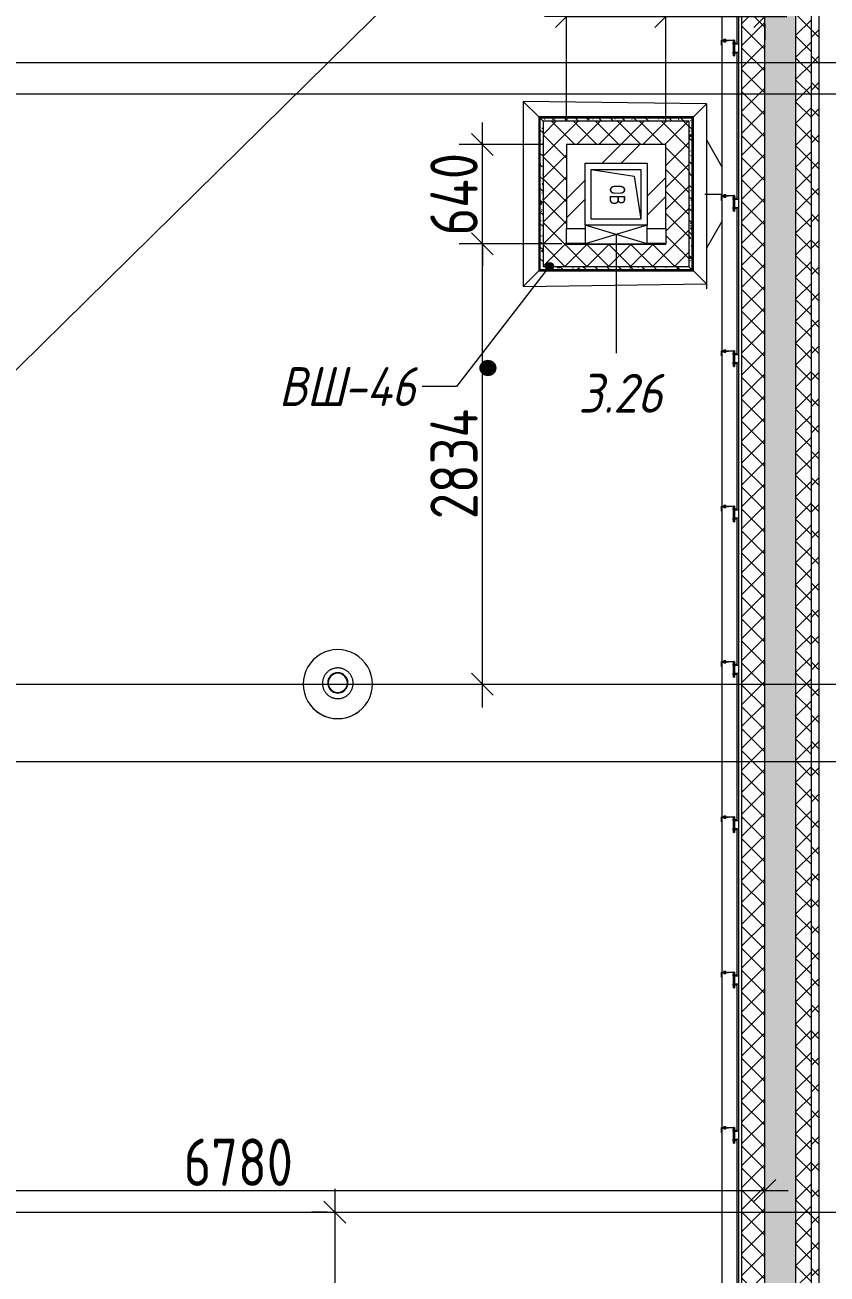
# Model space of a CAD drawing. Header units: millimetres. Extents: x -68946 to 690821, y -552984 to 293768.
# Drawn here: x 171654 to 176817, y -525154 to -517112 of the extents above; entities that cross this region are included whole.
import ezdxf

# ---------------------------------------------------------------- set-up
doc = ezdxf.new("R2010")
doc.units = ezdxf.units.MM
doc.linetypes.add('ADSK_Линия сетки', pattern=[2500, 2000, -250, 0, -250])
doc.layers.get('Defpoints').update_dxf_attribs({"color": 250})
for name, color, linetype, lineweight in [('Аннотация', 250, 'Continuous', 20), ('Каркас', 7, 'Continuous', 9), ('Крыша', 7, 'Continuous', 5), ('Марки окон', 7, 'Continuous', 9), ('Оборудование', 7, 'Continuous', 9), ('Ограждение', 7, 'Continuous', 5), ('Окна', 7, 'Continuous', 5), ('Оси', 250, 'Continuous', 9), ('Отметки', 7, 'Continuous', 9), ('Перекрытие', 7, 'Continuous', 9), ('Размеры', 7, 'Continuous', 9), ('Стены внутренние', 7, 'Continuous', 9), ('Стены наружные', 7, 'Continuous', 9), ('Стены отделка', 7, 'Continuous', 13), ('Стены перегородки', 7, 'Continuous', 13), ('Стены штриховка', 250, 'Continuous', 9), ('Узлы', 250, 'Continuous', 18)]:
    doc.layers.add(name, color=color, linetype=linetype, lineweight=lineweight)
doc.styles.add('GOST Common_2', font='', dxfattribs={"width": 0.8, "height": 350})
doc.styles.add('GOST Common_I', font='', dxfattribs={"width": 0.9, "height": 250})
doc.styles.add('ISOCPEUR', font='isocpeur.ttf', dxfattribs={"width": 0.8, "height": 100})
doc.styles.add('ISOCPEUR_I', font='isocpeui.ttf', dxfattribs={"width": 0.9, "height": 12.5})
doc.styles.add('А3', font='ГОСТ тип А.ttf')
doc.styles.get('GOST Common_2').set_extended_font_data('GOST Common')
doc.styles.get('GOST Common_I').set_extended_font_data('GOST Common', italic=True)
doc.dimstyles.new('ADSK_Основной_2_мм_1', dxfattribs={"dimscale": 304.8, "dimtxt": 201.142999, "dimasz": 0.463911, "dimexe": 0.492126, "dimexo": 0.492126, "dimgap": 0.098425, "dimtad": 1, "dimdec": 0, "dimdsep": 46, "dimtxsty": 'GOST Common_2', "dimblk1": 'OBLIQUE', "dimblk2": 'OBLIQUE', "dimsah": 1, "dimcen": 0.09, "dimdle": 0.492126, "dimazin": 0, "dimtfac": 1, "dimtdec": 4, "dimtix": 1, "dimtmove": 0, "dimatfit": 3, "dimfxl": 1, "dimtvp": 1, "dimtolj": 1, "dimtzin": 0, "dimlwd": 9, "dimlwe": 9, "dimarcsym": 2})
pattern_1 = [(45, (23667.23, -543980.64), (-70.71068, 70.71068), []), (135, (23667.23, -543980.64), (-70.71068, -70.71068), [])]
pattern_2 = [(45, (23667.23, -543980.64), (-251.4472, 251.4472), []), (45, (23667.23, -543599.64), (-251.4472, 251.4472), [])]
pattern_3 = [(135, (23667.23, -543980.64), (-75.43415, -75.43415), [106.68, -17.78, 3.556, -17.78]), (135, (23667.23, -543905.25), (-75.43415, -75.43415), []), (50, (23667.23, -543980.64), (127.529216, -11.15758), [13.335, -146.685]), (355, (23667.23, -543980.64), (-24.66966, 133.74002), [10.668, -117.348]), (100.451, (23677.86, -543981.57), (102.85973, 122.58178), [11.333, -124.663]), (46.184, (23667.23, -543945.08), (189.75516, -29.43036), [20.002, -220.027]), (96.636, (23683.04, -543947.53), (166.1822, 173.1996), [17, -186.995]), (351.184, (23667.23, -543945.08), (166.18393, 173.19757), [16.002, -176.022]), (21, (23685.01, -543953.97), (106.130265, -71.58603), [13.335, -146.685]), (326, (23685.01, -543953.97), (43.26188, 128.93175), [10.668, -117.348]), (71.451, (23693.85, -543959.94), (149.39198, 57.34505), [11.333, -124.663]), (37.5, (23667.23, -543980.64), (2.162228, 59.188357), [3.353, -112.573, 3.353, -115.773, -117.793]), (37.5, (23667.23, -543980.64), (2.162228, 59.188357), [-235.052, 3.353, -114.44]), (7.5, (23667.23, -543980.64), (46.773857, 70.126152), [3.353, -64.567, 3.353, -109.906, -44.894]), (7.5, (23667.23, -543980.64), (46.773857, 70.126152), [-181.178, 3.353, -41.542]), (327.5, (23627.58, -543980.64), (94.913671, -4.010093), [3.353, -41.097, 3.353, -135.331, -184.023]), (327.5, (23627.58, -543980.64), (94.913671, -4.010093), [-183.134, 3.353, -180.67]), (317.5, (23609.8, -543980.64), (103.69057, 17.79882), [3.353, -54.432, 3.353, -88.748, -130.683]), (317.5, (23609.8, -543980.64), (103.69057, 17.79882), [-149.885, 3.353, -127.33])]

# ---------------------------------------------------------------- blocks, each defined once
blk = doc.blocks.new('Ограждение - Н_800-V10-АР3_Кладочный план кровли _17_930 С2-3')
at = {"layer": 'Ограждение'}
for p, q in [((-2, 85), (-5, 85)), ((-2, 85), (-5, 85)), ((-5, 75), (-5, 85)), ((-5, 85), (-5, 75)), ((-5, 75), (-5, 85)), ((-5, 85), (-5, 75)), ((0, 100), (-2, 100)), ((-2, 100), (-2, 2)), ((0, 0), (0, 100)), ((15, 83), (0, 83)), ((15, 83), (5, 83)), ((15, 82.6), (15, 83)), ((15, 83), (15, 77)), ((15, 82.6), (15, 83)), ((15, 83), (15, 82.6)), ((-78, 32), (-80, 32)), ((-80, 32), (-80, 2)), ((-80, 2), (-35, 2)), ((-80, 2), (-80, 0)), ((-78, 4), (-78, 32)), ((-35, 4), (-78, 4)), ((-64.5, 9), (-57.5, 9)), ((-64.5, 9), (-64.5, 4)), ((-57.5, 9), (-50.5, 9)), ((-57.5, 9), (-57.5, 4)), ((-50.5, 9), (-50.5, 4)), ((-35, 2), (-35, 4)), ((-2, 2), (-35, 2)), ((-5, 75), (-2, 75)), ((-5, 75), (-2, 75)), ((-2, 24), (-5, 24)), ((-2, 24), (-5, 24)), ((-5, 14), (-5, 24)), ((-5, 24), (-5, 14)), ((-5, 14), (-5, 24)), ((-5, 24), (-5, 14)), ((-5, 14), (-2, 14)), ((-5, 14), (-2, 14)), ((0, 77), (15, 77)), ((15, 22), (0, 22)), ((0, 16), (15, 16)), ((5, 77), (15, 77)), ((15, 22), (5, 22)), ((5, 16), (15, 16)), ((15, 77), (15, 77.4)), ((15, 77), (15, 77.4)), ((15, 77.4), (15, 77)), ((15, 21.6), (15, 22)), ((15, 22), (15, 16)), ((15, 21.6), (15, 22)), ((15, 22), (15, 21.6)), ((15, 16), (15, 16.4)), ((15, 16), (15, 16.4)), ((15, 16.4), (15, 16)), ((-80, 0), (0, 0)), ((-64.5, 0), (-64.5, -5)), ((-57.5, -5), (-64.5, -5)), ((-57.5, 0), (-57.5, -5)), ((-50.5, -5), (-57.5, -5)), ((-50.5, 0), (-50.5, -5))]:
    blk.add_line(p, q, dxfattribs=at)
blk = doc.blocks.new('Ограждение - Ограждение-36047490-АР3_Кладочный план кровли _17_930 С2-3')
at = {"extrusion": (0, 0, -1), "zscale": -1, "rotation": 180}
for p in [(-152550, 26769.9), (-152550, 25769.9), (-152550, 24769.9), (-152550, 23769.9), (-152550, 22769.9), (-152550, 21769.9), (-152550, 20769.9), (-152550, 19769.9)]:
    blk.add_blockref('Ограждение - Н_800-V10-АР3_Кладочный план кровли _17_930 С2-3', p, dxfattribs=at)
blk = doc.blocks.new('TN_Удлинитель для кровельного ограждения - Удлинитель для кровельного ограждения ТехноНИКОЛЬ 200 мм-V15-АР3_Кладочный план кровли _17_930 С2-3')
at = {"layer": 'Ограждение'}
for p, q in [((152555, 769.9), (152550, 769.9)), ((152555, 768.6), (152555, 769.9)), ((152555, 769.9), (152555, 759.9)), ((152555, 759.9), (152555, 753.5)), ((152555, 748.5), (152555, 692.5)), ((152580, 745.4), (152555, 745.4)), ((152550, 669.9), (152555, 669.9)), ((152555, 694.4), (152580, 694.4)), ((152555, 687.5), (152555, 679.9)), ((152555, 679.9), (152555, 669.9)), ((152555, 669.9), (152555, 671.3))]:
    blk.add_line(p, q, dxfattribs=at)
blk = doc.blocks.new('TN_Удлинитель для кровельного ограждения - Удлинитель для кровельного ограждения ТехноНИКОЛЬ 200 мм-V24-АР3_Кладочный план кровли _17_930 С2-3')
at = {"layer": 'Ограждение'}
for p, q in [((152555, 20769.9), (152550, 20769.9)), ((152555, 20768.6), (152555, 20769.9)), ((152555, 20769.9), (152555, 20759.9)), ((152555, 20759.9), (152555, 20753.5)), ((152555, 20748.5), (152555, 20693.2)), ((152550, 20669.9), (152555, 20669.9)), ((152580, 20745.4), (152555, 20745.4)), ((152555, 20694.4), (152580, 20694.4)), ((152555, 20687.5), (152555, 20679.9)), ((152555, 20679.9), (152555, 20669.9)), ((152555, 20669.9), (152555, 20671.3))]:
    blk.add_line(p, q, dxfattribs=at)
blk = doc.blocks.new('TN_Аэратор кровельный ТехноНИКОЛЬ - Аэратор кровельный ТехноНИКОЛЬ 160х460мм-V47-АР3_Кладочный план кровли _17_930 С2-3')
at = {"layer": 'Оборудование'}
for p, q in [((144808, 2190.1), (144808, 2190)), ((144965.5, 2197.9), (144965.5, 2197.7)), ((145095.5, 2197.7), (145095.5, 2197.9)), ((145253, 2190), (145253, 2190.1))]:
    blk.add_line(p, q, dxfattribs=at)
at = {"layer": 'Оборудование', "flags": 128}
for points in [[(145129.2, 2195.1), (145129.1, 2199.1), (145128.9, 2203), (145128.5, 2206.9), (145128, 2210.8), (145127.3, 2214.7), (145126.4, 2218.6), (145125.4, 2222.4), (145124.2, 2226.2), (145122.9, 2229.9), (145121.4, 2233.6), (145119.8, 2237.2), (145118.1, 2240.7), (145116.2, 2244.2), (145114.1, 2247.5), (145112, 2250.8), (145109.7, 2254.1), (145107.3, 2257.2), (145104.7, 2260.2), (145102.1, 2263.1), (145099.3, 2265.9), (145096.4, 2268.6), (145093.4, 2271.2), (145090.3, 2273.6), (145087.1, 2276), (145083.8, 2278.2), (145080.5, 2280.2), (145077, 2282.2), (145073.5, 2284), (145069.9, 2285.6), (145066.3, 2287.1), (145062.6, 2288.5), (145058.8, 2289.7), (145055, 2290.7), (145051.2, 2291.6), (145047.3, 2292.4), (145043.4, 2293), (145039.5, 2293.4), (145035.5, 2293.7), (145031.6, 2293.8), (145027.6, 2293.8), (145023.7, 2293.6), (145019.7, 2293.2), (145015.8, 2292.7), (145011.9, 2292.1), (145008.1, 2291.2), (145004.2, 2290.3), (145000.5, 2289.1), (144996.7, 2287.9), (144993, 2286.4), (144989.4, 2284.9), (144985.9, 2283.2), (144982.4, 2281.3), (144979, 2279.3), (144975.6, 2277.2), (144972.4, 2274.9), (144969.3, 2272.5), (144966.2, 2270), (144963.3, 2267.4), (144960.4, 2264.6), (144957.7, 2261.8), (144955.1, 2258.8), (144952.6, 2255.8), (144950.2, 2252.6), (144948, 2249.3), (144945.9, 2246), (144943.9, 2242.6), (144942.1, 2239.1), (144940.4, 2235.5), (144938.9, 2231.9), (144937.5, 2228.2), (144936.2, 2224.4), (144935.1, 2220.6), (144934.2, 2216.8), (144933.4, 2212.9), (144932.8, 2209), (144932.3, 2205.1), (144932, 2201.2), (144931.8, 2197.2), (144931.8, 2195.1)], [(144931.8, 2195.1), (144931.9, 2191.2), (144932.1, 2187.2), (144932.5, 2183.3), (144933, 2179.4), (144933.8, 2175.5), (144934.6, 2171.6), (144935.6, 2167.8), (144936.8, 2164.1), (144938.1, 2160.3), (144939.6, 2156.7), (144941.2, 2153.1), (144942.9, 2149.5), (144944.8, 2146.1), (144946.9, 2142.7), (144949, 2139.4), (144951.3, 2136.2), (144953.7, 2133), (144956.3, 2130), (144958.9, 2127.1), (144961.7, 2124.3), (144964.6, 2121.6), (144967.6, 2119), (144970.7, 2116.6), (144973.9, 2114.3), (144977.2, 2112.1), (144980.5, 2110), (144984, 2108.1), (144987.5, 2106.3), (144991.1, 2104.6), (144994.7, 2103.1), (144998.4, 2101.8), (145002.2, 2100.5), (145006, 2099.5), (145009.8, 2098.6), (145013.7, 2097.8), (145017.6, 2097.2), (145021.6, 2096.8), (145025.5, 2096.5), (145029.4, 2096.4), (145033.4, 2096.4), (145037.3, 2096.6), (145041.3, 2097), (145045.2, 2097.5), (145049.1, 2098.2), (145052.9, 2099), (145056.8, 2100), (145060.5, 2101.1), (145064.3, 2102.4), (145068, 2103.8), (145071.6, 2105.4), (145075.1, 2107.1), (145078.6, 2108.9), (145082, 2110.9), (145085.4, 2113), (145088.6, 2115.3), (145091.7, 2117.7), (145094.8, 2120.2), (145097.7, 2122.8), (145100.6, 2125.6), (145103.3, 2128.4), (145105.9, 2131.4), (145108.4, 2134.5), (145110.8, 2137.6), (145113, 2140.9), (145115.1, 2144.2), (145117.1, 2147.7), (145118.9, 2151.1), (145120.6, 2154.7), (145122.1, 2158.4), (145123.5, 2162), (145124.8, 2165.8), (145125.9, 2169.6), (145126.8, 2173.4), (145127.6, 2177.3), (145128.2, 2181.2), (145128.7, 2185.1), (145129, 2189), (145129.2, 2193), (145129.2, 2195.1)]]:
    blk.add_lwpolyline(points, dxfattribs=at)
at = {"layer": 'Оборудование'}
for centre, major_axis, start_param, end_param in [((145030.5, 2190.1), (222.5, 0), 0, 3.141593), ((145030.5, 2197.9), (-65, 0), 3.141593, 6.283185), ((145030.5, 2197.9), (-62, 0), 3.141593, 6.283185), ((145030.5, 2197.7), (62, 0), 0.448799, 2.692794), ((145030.5, 2190.1), (-222.5, 0), 0, 3.141593), ((145030.5, 2197.9), (-65, 0), 0, 3.141593), ((145030.5, 2197.9), (-62, 0), 0, 3.141593), ((145030.5, 2197.7), (65, 0), 3.534292, 5.890486), ((145030.5, 2190), (222.5, 0), 3.814791, 5.609987)]:
    blk.add_ellipse(centre, major_axis=major_axis, ratio=0.999853, start_param=start_param, end_param=end_param, dxfattribs=at)
blk = doc.blocks.new('_Wn_-As_OpeningMEP_floor__Rectangular - _Wn_-As_OpeningMEP_floor__Rectangular-37715414-АР3_Кладочный план кровли _17_930 С2-3')
at = {"layer": 'Узлы', "lineweight": 5}
for p, q in [((-160, -110), (-117.1, 167.1)), ((-117.1, 167.1), (160, 210))]:
    blk.add_line(p, q, dxfattribs=at)
blk = doc.blocks.new('_Wn_-As_OpeningMEP_wall__Rectangular - _Wn_-As_OpeningMEP_wall__Rectangular-32777592-АР3_Кладочный план кровли _17_930 С2-3')
at = {"layer": 'Узлы', "lineweight": 5}
for p, q in [((200, -60), (-200, 60)), ((200, 60), (-200, -60)), ((-200, 60), (-200, -60)), ((200, -60), (200, 60))]:
    blk.add_line(p, q, dxfattribs=at)
at = {"layer": 'Узлы'}
for p, q in [((200, 60), (-200, 60)), ((-200, 60), (-200, -60)), ((200, -60), (200, 60)), ((-200, -60), (200, -60))]:
    blk.add_line(p, q, dxfattribs=at)
blk = doc.blocks.new('ASML_АР_ЭП_Уголок - ЭП_Уголок-V86-АР3_Кладочный план кровли _17_930 С2-3')
at = {"layer": 'Каркас', "lineweight": 5}
for p, q in [((-320, 6), (-320, 100)), ((-320, 100), (-200, 100)), ((200, 100), (320, 100)), ((320, 100), (320, 6)), ((-320, 0), (-320, 6)), ((-320, 6), (-200, 6)), ((-320, 0), (320, 0)), ((200, 6), (320, 6)), ((320, 6), (320, 0))]:
    blk.add_line(p, q, dxfattribs=at)
blk = doc.blocks.new('_Oblique')
at = {"color": 0, "linetype": 'ByBlock', "lineweight": -2}
blk.add_line((-0.5, -0.5), (0.5, 0.5), dxfattribs=at)
blk = doc.blocks.new('*D6350')
at = {"layer": 'Defpoints', "color": 0, "lineweight": 30, "transparency": 16777216}
for p in [(173748.6, -524755.6), (173648.6, -526656), (174737.4, -526656)]:
    blk.add_point(p, dxfattribs=at)
at = {"layer": 'Размеры', "color": 0, "lineweight": 9, "transparency": 16777216}
for p, q in [((173648.6, -524605.6), (173648.6, -526806)), ((173598.6, -524755.6), (173498.6, -524755.6)), ((174587.4, -526656), (173498.6, -526656))]:
    blk.add_line(p, q, dxfattribs=at)
at = {"layer": 'Размеры', "color": 0, "lineweight": 9, "transparency": 16777216, "xscale": 141.4, "yscale": 141.4, "zscale": 141.4}
for p, rotation in [((173648.6, -524755.6), 90), ((173648.6, -526656), 270)]:
    blk.add_blockref('_Oblique', p, dxfattribs=dict(at, rotation=rotation))
at = {"layer": 'Размеры', "color": 0, "transparency": 16777216, "insert": (173466.2, -525705.8), "char_height": 304.8, "width": 560.473, "attachment_point": 5, "rotation": 90, "style": 'А3'}
blk.add_mtext('\\A1;1900', dxfattribs=at)
blk = doc.blocks.new('*D6363')
at = {"layer": 'Defpoints', "color": 0, "lineweight": 30, "transparency": 16777216}
for p in [(169637.2, -524030.6), (176417.2, -524616.6), (176417.2, -525102)]:
    blk.add_point(p, dxfattribs=at)
at = {"layer": 'Размеры', "color": 0, "lineweight": 9, "transparency": 16777216}
for p, q in [((169637.2, -524180.6), (169637.2, -524766.6)), ((176417.2, -524952), (176417.2, -524466.6)), ((169487.2, -524616.6), (176567.2, -524616.6))]:
    blk.add_line(p, q, dxfattribs=at)
at = {"layer": 'Размеры', "color": 0, "lineweight": 9, "transparency": 16777216, "xscale": 141.4, "yscale": 141.4, "zscale": 141.4, "rotation": 180}
blk.add_blockref('_Oblique', (169637.2, -524616.6), dxfattribs=at)
at = {"layer": 'Размеры', "color": 0, "lineweight": 9, "transparency": 16777216, "xscale": 141.4, "yscale": 141.4, "zscale": 141.4}
blk.add_blockref('_Oblique', (176417.2, -524616.6), dxfattribs=at)
at = {"layer": 'Размеры', "color": 0, "transparency": 16777216, "insert": (173027.2, -524434.2), "char_height": 304.8, "width": 605.475, "attachment_point": 5, "style": 'А3'}
blk.add_mtext('\\A1;6780', dxfattribs=at)
blk = doc.blocks.new('*D6364')
at = {"layer": 'Defpoints', "color": 0, "lineweight": 30, "transparency": 16777216}
for p in [(174598.4, -518522), (175259.4, -518522), (174498.4, -521355.6)]:
    blk.add_point(p, dxfattribs=at)
at = {"layer": 'Размеры', "color": 0, "lineweight": 9, "transparency": 16777216}
for p, q in [((174598.4, -521505.6), (174598.4, -518372)), ((175109.4, -518522), (174448.4, -518522)), ((174648.4, -521355.6), (174748.4, -521355.6))]:
    blk.add_line(p, q, dxfattribs=at)
at = {"layer": 'Размеры', "color": 0, "lineweight": 9, "transparency": 16777216, "xscale": 141.4, "yscale": 141.4, "zscale": 141.4}
for p, rotation in [((174598.4, -518522), 90), ((174598.4, -521355.6), 270)]:
    blk.add_blockref('_Oblique', p, dxfattribs=dict(at, rotation=rotation))
at = {"layer": 'Размеры', "color": 0, "transparency": 16777216, "insert": (174416, -519938.8), "char_height": 304.8, "width": 625.93, "attachment_point": 5, "rotation": 90, "style": 'А3'}
blk.add_mtext('\\A1;2834', dxfattribs=at)
blk = doc.blocks.new('*D6365')
at = {"layer": 'Defpoints', "color": 0, "lineweight": 30, "transparency": 16777216}
for p in [(174598.4, -517882), (175139.4, -517882), (175259.4, -518522)]:
    blk.add_point(p, dxfattribs=at)
at = {"layer": 'Размеры', "color": 0, "lineweight": 9, "transparency": 16777216}
for p, q in [((174598.4, -517882), (174598.4, -517740.6)), ((174989.4, -517882), (174448.4, -517882)), ((174598.4, -518522), (174598.4, -517882)), ((175109.4, -518522), (174448.4, -518522)), ((174598.4, -518522), (174598.4, -518663.4))]:
    blk.add_line(p, q, dxfattribs=at)
at = {"layer": 'Размеры', "color": 0, "lineweight": 9, "transparency": 16777216, "xscale": 141.4, "yscale": 141.4, "zscale": 141.4}
for p, rotation in [((174598.4, -517882), 270), ((174598.4, -518522), 90)]:
    blk.add_blockref('_Oblique', p, dxfattribs=dict(at, rotation=rotation))
at = {"layer": 'Размеры', "color": 0, "transparency": 16777216, "insert": (174416, -518202), "char_height": 304.8, "width": 474.561, "attachment_point": 5, "rotation": 90, "style": 'А3'}
blk.add_mtext('\\A1;640', dxfattribs=at)
blk = doc.blocks.new('*D6366')
at = {"layer": 'Defpoints', "color": 0, "lineweight": 30, "transparency": 16777216}
for p in [(175779.4, -517057.3), (175139.4, -517882), (175779.4, -517882)]:
    blk.add_point(p, dxfattribs=at)
at = {"layer": 'Размеры', "color": 0, "lineweight": 9, "transparency": 16777216}
for p, q in [((175139.4, -517732), (175139.4, -516907.3)), ((175779.4, -517732), (175779.4, -516907.3)), ((175139.4, -517057.3), (174998, -517057.3)), ((175139.4, -517057.3), (175779.4, -517057.3)), ((175779.4, -517057.3), (175920.8, -517057.3))]:
    blk.add_line(p, q, dxfattribs=at)
at = {"layer": 'Размеры', "color": 0, "lineweight": 9, "transparency": 16777216, "xscale": 141.4, "yscale": 141.4, "zscale": 141.4}
blk.add_blockref('_Oblique', (175139.4, -517057.3), dxfattribs=at)
at = {"layer": 'Размеры', "color": 0, "lineweight": 9, "transparency": 16777216, "xscale": 141.4, "yscale": 141.4, "zscale": 141.4, "rotation": 180}
blk.add_blockref('_Oblique', (175779.4, -517057.3), dxfattribs=at)
at = {"layer": 'Размеры', "color": 0, "transparency": 16777216, "insert": (175459.4, -516874.9), "char_height": 304.8, "width": 474.561, "attachment_point": 5, "style": 'А3'}
blk.add_mtext('\\A1;640', dxfattribs=at)
blk = doc.blocks.new('*D6367')
at = {"layer": 'Defpoints', "color": 0, "lineweight": 30, "transparency": 16777216}
for p in [(176417.2, -516957.3), (176417.2, -517057.3), (175779.4, -517882)]:
    blk.add_point(p, dxfattribs=at)
at = {"layer": 'Размеры', "color": 0, "lineweight": 9, "transparency": 16777216}
for p, q in [((175779.4, -517732), (175779.4, -516907.3)), ((175779.4, -517057.3), (175638, -517057.3)), ((175779.4, -517057.3), (176417.2, -517057.3)), ((176417.2, -517057.3), (176558.6, -517057.3)), ((176417.2, -517107.3), (176417.2, -517207.3))]:
    blk.add_line(p, q, dxfattribs=at)
at = {"layer": 'Размеры', "color": 0, "lineweight": 9, "transparency": 16777216, "xscale": 141.4, "yscale": 141.4, "zscale": 141.4}
blk.add_blockref('_Oblique', (175779.4, -517057.3), dxfattribs=at)
at = {"layer": 'Размеры', "color": 0, "lineweight": 9, "transparency": 16777216, "xscale": 141.4, "yscale": 141.4, "zscale": 141.4, "rotation": 180}
blk.add_blockref('_Oblique', (176417.2, -517057.3), dxfattribs=at)
at = {"layer": 'Размеры', "color": 0, "transparency": 16777216, "insert": (176098.3, -516874.9), "char_height": 304.8, "width": 454.106, "attachment_point": 5, "style": 'А3'}
blk.add_mtext('\\A1;638', dxfattribs=at)

msp = doc.modelspace()

# ---------------------------------------------------------------- hatches: boundary and pattern name
at = {"layer": 'Аннотация'}
h = msp.add_hatch(color=256, dxfattribs=at)
edge = h.paths.add_edge_path()
edge.add_arc((175031.1297, -518665.8847), 25, 0, 360)
at = {"layer": 'Отметки'}
h = msp.add_hatch(color=256, dxfattribs=at)
edge = h.paths.add_edge_path()
edge.add_arc((174634.3622, -519320.641), 50, 0, 360)
at = {"layer": 'Стены внутренние', "lineweight": 5}
h = msp.add_hatch(dxfattribs=at)
h.set_pattern_fill('FP_13', color=256, style=0, pattern_type=2)
h.set_pattern_definition([(135, (23667.23, -543980.64), (-142.5612, -142.5612), []), (135, (23809.8, -543980.64), (-142.5612, -142.5612), [252.016, -50.403, 3.353, -47.05])])
h.paths.add_polyline_path([(176617.2298, -543955.6404), (176617.2298, -485205.6404), (176417.2298, -485205.6404), (176417.2298, -543955.6404)])
h = msp.add_hatch(dxfattribs=at)
h.set_pattern_fill('FP_44', color=256, style=0, pattern_type=2)
h.set_pattern_definition(pattern_2)
h.paths.add_polyline_path([(175259.4291, -518001.9932), (175659.4291, -518001.9932), (175659.4291, -517881.9932), (175139.4291, -517881.9932), (175139.4291, -518001.9932)])
h = msp.add_hatch(dxfattribs=at)
h.set_pattern_fill('FP_44', color=256, style=0, pattern_type=2)
h.set_pattern_definition(pattern_2)
h.paths.add_polyline_path([(175678.2826, -518401.9932), (175779.4291, -518401.9932), (175779.4291, -517881.9932), (175659.4291, -517881.9932), (175659.4291, -518401.9932)])
h = msp.add_hatch(dxfattribs=at)
h.set_pattern_fill('FP_44', color=256, style=0, pattern_type=2)
h.set_pattern_definition(pattern_2)
h.paths.add_polyline_path([(175238.4291, -518422.9932), (175259.4291, -518422.9932), (175259.4291, -518001.9932), (175139.4291, -518001.9932), (175139.4291, -518422.9932)])
at = {"layer": 'Стены наружные', "lineweight": 5}
h = msp.add_hatch(dxfattribs=at)
h.set_pattern_fill('FP_34', color=256, style=0, pattern_type=2)
h.set_pattern_definition([(135, (23667.23, -543980.64), (-84.85281, -84.85281), []), (225, (23667.23, -543980.64), (84.85281, -84.85281), [])])
h.paths.add_polyline_path([(176767.2298, -544255.6404), (176767.2298, -484905.6404), (176717.2298, -484905.6404), (176717.2298, -544255.6404), (176741.5895, -544255.6404)])
h = msp.add_hatch(dxfattribs=at)
h.set_pattern_fill('FP_33', color=256, style=0, pattern_type=2)
h.set_pattern_definition(pattern_1)
h.paths.add_polyline_path([(176717.2298, -544155.6404), (176717.2298, -485005.6404), (176617.2298, -485005.6404), (176617.2298, -544155.6404)])
h = msp.add_hatch(dxfattribs=at)
h.set_pattern_fill('FP_33', color=256, style=0, pattern_type=2)
h.set_pattern_definition(pattern_1)
h.paths.add_polyline_path([(176267.2298, -543805.6404), (176417.2298, -543805.6404), (176417.2298, -485205.6404), (176267.2298, -485205.6404), (176267.2298, -543785.6404)])
h = msp.add_hatch(dxfattribs=at)
h.set_pattern_fill('FP_45', color=256, style=0, pattern_type=2)
h.set_pattern_definition(pattern_3)
h.paths.add_polyline_path([(175929.4291, -517731.9932), (175929.4291, -517711.9932), (174969.4291, -517711.9932), (174969.4291, -517731.9932), (175779.4291, -517731.9932)])
h = msp.add_hatch(dxfattribs=at)
h.set_pattern_fill('FP_45', color=256, style=0, pattern_type=2)
h.set_pattern_definition(pattern_3)
h.paths.add_polyline_path([(175949.4291, -518666.9932), (175949.4291, -517711.9932), (175929.4291, -517711.9932), (175929.4291, -518666.9932)])
h = msp.add_hatch(dxfattribs=at)
h.set_pattern_fill('FP_45', color=256, style=0, pattern_type=2)
h.set_pattern_definition(pattern_3)
h.paths.add_polyline_path([(174989.4291, -518686.9932), (174989.4291, -517731.9932), (174969.4291, -517731.9932), (174969.4291, -518686.9932)])
h = msp.add_hatch(dxfattribs=at)
h.set_pattern_fill('FP_33', color=256, style=0, pattern_type=2)
h.set_pattern_definition(pattern_1)
h.paths.add_polyline_path([(175678.2826, -517881.9932), (175779.4291, -517881.9932), (175779.4291, -517731.9932), (174989.4291, -517731.9932), (174989.4291, -517881.9932), (175323.847, -517881.9932)])
h = msp.add_hatch(dxfattribs=at)
h.set_pattern_fill('FP_33', color=256, style=0, pattern_type=2)
h.set_pattern_definition(pattern_1)
h.paths.add_polyline_path([(175929.4291, -518516.9932), (175929.4291, -517731.9932), (175779.4291, -517731.9932), (175779.4291, -518516.9932)])
h = msp.add_hatch(dxfattribs=at)
h.set_pattern_fill('FP_33', color=256, style=0, pattern_type=2)
h.set_pattern_definition(pattern_1)
h.paths.add_polyline_path([(174989.4291, -518666.9932), (175139.4291, -518666.9932), (175139.4291, -517881.9932), (174989.4291, -517881.9932), (174989.4291, -518522.9932)])
h = msp.add_hatch(dxfattribs=at)
h.set_pattern_fill('FP_33', color=256, style=0, pattern_type=2)
h.set_pattern_definition(pattern_1)
h.paths.add_polyline_path([(175678.2826, -518666.9932), (175929.4291, -518666.9932), (175929.4291, -518516.9932), (175779.4291, -518516.9932), (175779.4291, -518522.9932), (175139.4291, -518522.9932), (175139.4291, -518666.9932), (175323.847, -518666.9932)])
h = msp.add_hatch(dxfattribs=at)
h.set_pattern_fill('FP_45', color=256, style=0, pattern_type=2)
h.set_pattern_definition(pattern_3)
h.paths.add_polyline_path([(174989.4291, -518686.9932), (175949.4291, -518686.9932), (175949.4291, -518666.9932), (174989.4291, -518666.9932)])

# ---------------------------------------------------------------- linework, layer by layer
at = {"layer": 'Аннотация'}
for p, q in [((175031.1297, -518665.8847), (174432.3317, -519440.3354)), ((174432.3317, -519440.3354), (174211.4263, -519440.3354))]:
    msp.add_line(p, q, dxfattribs=at)
msp.add_circle((175031.1297, -518665.8847), 25, dxfattribs=at)
at = {"layer": 'Крыша'}
for p, q in [((176139.2298, -514856.7112), (170038.0612, -520865.8984)), ((176040.7767, -517851.2857), (176139.2298, -518025.2726)), ((176030.1544, -518201.9932), (176139.2298, -518201.9932)), ((176139.2298, -518376.9395), (176040.7767, -518549.1796))]:
    msp.add_line(p, q, dxfattribs=at)
at = {"layer": 'Марки окон'}
msp.add_line((175459.4291, -518461.9932), (175459.4291, -519224.5104), dxfattribs=at)
at = {"layer": 'Ограждение'}
for p, q in [((176139.2298, -516242.7084), (176139.2298, -517210.7597)), ((176239.2298, -517235.2862), (176239.2298, -516286.2084)), ((176139.2298, -517242.7084), (176139.2298, -518210.7597)), ((176239.2298, -518235.2862), (176239.2298, -517286.2084)), ((176041.9372, -517619.4851), (174861.4291, -517603.9932)), ((174861.4291, -517603.9932), (174961.4291, -517703.9932)), ((174861.4291, -517603.9932), (174861.4291, -518794.9932)), ((176041.9372, -517619.4851), (175957.4291, -517703.9932)), ((176041.9372, -517619.4851), (176041.9372, -518810.4851)), ((176139.2298, -518242.7084), (176139.2298, -519210.7597)), ((176239.2298, -519235.2862), (176239.2298, -518286.2084)), ((174861.4291, -518794.9932), (174961.4291, -518694.9932)), ((175957.4291, -518694.9932), (176041.9372, -518779.5014)), ((174861.4291, -518794.9932), (176041.9372, -518779.5014)), ((176139.2298, -519242.7084), (176139.2298, -520210.7597)), ((176239.2298, -520235.2862), (176239.2298, -519286.2084)), ((176139.2298, -520242.7084), (176139.2298, -521210.7597)), ((176239.2298, -521235.2862), (176239.2298, -520286.2084)), ((176139.2298, -521242.7084), (176139.2298, -522210.7597)), ((176239.2298, -522235.2862), (176239.2298, -521286.2084)), ((176139.2298, -522242.7084), (176139.2298, -523210.7597)), ((176239.2298, -523235.2862), (176239.2298, -522286.2084)), ((176139.2298, -523242.7084), (176139.2298, -524210.7597)), ((176239.2298, -524235.2862), (176239.2298, -523286.2084)), ((176139.2298, -524242.7084), (176139.2298, -525210.7597)), ((176239.2298, -525235.2862), (176239.2298, -524286.2084))]:
    msp.add_line(p, q, dxfattribs=at)
at = {"layer": 'Оси', "linetype": 'ADSK_Линия сетки', "ltscale": 100}
for p, q in [((176417.2308, -547719.4803), (176417.2308, -482778.6358)), ((179734.0447, -517355.5211), (122987.2298, -517355.5211)), ((88763.207, -517555.6404), (180488.1093, -517555.6404)), ((88763.207, -521355.6404), (180488.1093, -521355.6404)), ((180488.1093, -521855.5211), (122987.2298, -521855.5211)), ((88763.207, -524755.6404), (180488.1093, -524755.6404))]:
    msp.add_line(p, q, dxfattribs=at)
at = {"layer": 'Отметки'}
msp.add_circle((174634.3622, -519320.641), 50, dxfattribs=at)
at = {"layer": 'Перекрытие'}
for p, q in [((175299.4291, -518361.9932), (175299.4291, -518041.9932)), ((175299.4291, -518041.9932), (175619.4291, -518041.9932)), ((175619.4291, -518041.9932), (175619.4291, -518361.9932)), ((175619.4291, -518361.9932), (175299.4291, -518361.9932))]:
    msp.add_line(p, q, dxfattribs=at)
at = {"layer": 'Стены отделка', "lineweight": 5}
for p, q in [((175957.4291, -517703.9932), (174961.4291, -517703.9932)), ((174961.4291, -517703.9932), (174961.4291, -518694.9932)), ((175957.4291, -518694.9932), (175957.4291, -517703.9932)), ((174961.4291, -518694.9932), (175957.4291, -518694.9932))]:
    msp.add_line(p, q, dxfattribs=at)
at = {"layer": 'Стены перегородки'}
for p, q in [((176717.2298, -544255.6404), (176717.2298, -484905.6404)), ((176767.2298, -544305.6404), (176767.2298, -484855.6404)), ((176617.2298, -544155.6404), (176617.2298, -485005.6404)), ((176417.2298, -543955.6404), (176417.2298, -485205.6404)), ((176247.2298, -485375.6404), (176247.2298, -543785.6404)), ((175779.4291, -517881.9932), (175139.4291, -517881.9932)), ((175139.4291, -517881.9932), (175139.4291, -518422.9932)), ((175779.4291, -518422.9932), (175779.4291, -517881.9932)), ((175259.4291, -518001.9932), (175659.4291, -518001.9932)), ((175259.4291, -518401.9932), (175259.4291, -518001.9932)), ((175659.4291, -518001.9932), (175659.4291, -518401.9932))]:
    msp.add_line(p, q, dxfattribs=at)
at = {"layer": 'Стены штриховка'}
for p, q in [((176267.2298, -485355.6404), (176267.2298, -543805.6404)), ((175953.4291, -517707.9932), (174965.4291, -517707.9932)), ((174965.4291, -517707.9932), (174965.4291, -518690.9932)), ((175949.4291, -517711.9932), (174969.4291, -517711.9932)), ((174969.4291, -517711.9932), (174969.4291, -518686.9932)), ((175949.4291, -518686.9932), (175949.4291, -517711.9932)), ((175953.4291, -518690.9932), (175953.4291, -517707.9932)), ((175929.4291, -517731.9932), (174989.4291, -517731.9932)), ((174989.4291, -517731.9932), (174989.4291, -518666.9932)), ((175929.4291, -518666.9932), (175929.4291, -517731.9932)), ((174965.4291, -518690.9932), (175953.4291, -518690.9932)), ((174969.4291, -518686.9932), (175949.4291, -518686.9932)), ((174989.4291, -518666.9932), (175929.4291, -518666.9932))]:
    msp.add_line(p, q, dxfattribs=at)

# ---------------------------------------------------------------- block references
at = {"layer": 'Каркас'}
msp.add_blockref('ASML_АР_ЭП_Уголок - ЭП_Уголок-V86-АР3_Кладочный план кровли _17_930 С2-3', (175459.4291, -518522.9932), dxfattribs=at)
at = {"layer": 'Оборудование'}
msp.add_blockref('TN_Аэратор кровельный ТехноНИКОЛЬ - Аэратор кровельный ТехноНИКОЛЬ 160х460мм-V47-АР3_Кладочный план кровли _17_930 С2-3', (28637.2298, -523545.6932), dxfattribs=at)
at = {"layer": 'Ограждение'}
for name, p in [('Ограждение - Ограждение-36047490-АР3_Кладочный план кровли _17_930 С2-3', (23667.2298, -543980.641)), ('TN_Удлинитель для кровельного ограждения - Удлинитель для кровельного ограждения ТехноНИКОЛЬ 200 мм-V15-АР3_Кладочный план кровли _17_930 С2-3', (23667.2298, -517980.641)), ('TN_Удлинитель для кровельного ограждения - Удлинитель для кровельного ограждения ТехноНИКОЛЬ 200 мм-V15-АР3_Кладочный план кровли _17_930 С2-3', (23667.2298, -518980.641)), ('TN_Удлинитель для кровельного ограждения - Удлинитель для кровельного ограждения ТехноНИКОЛЬ 200 мм-V15-АР3_Кладочный план кровли _17_930 С2-3', (23667.2298, -519980.641)), ('TN_Удлинитель для кровельного ограждения - Удлинитель для кровельного ограждения ТехноНИКОЛЬ 200 мм-V15-АР3_Кладочный план кровли _17_930 С2-3', (23667.2298, -520980.641)), ('TN_Удлинитель для кровельного ограждения - Удлинитель для кровельного ограждения ТехноНИКОЛЬ 200 мм-V15-АР3_Кладочный план кровли _17_930 С2-3', (23667.2298, -521980.641)), ('TN_Удлинитель для кровельного ограждения - Удлинитель для кровельного ограждения ТехноНИКОЛЬ 200 мм-V15-АР3_Кладочный план кровли _17_930 С2-3', (23667.2298, -522980.641)), ('TN_Удлинитель для кровельного ограждения - Удлинитель для кровельного ограждения ТехноНИКОЛЬ 200 мм-V24-АР3_Кладочный план кровли _17_930 С2-3', (23667.2298, -543980.641)), ('TN_Удлинитель для кровельного ограждения - Удлинитель для кровельного ограждения ТехноНИКОЛЬ 200 мм-V15-АР3_Кладочный план кровли _17_930 С2-3', (23667.2298, -524980.641))]:
    msp.add_blockref(name, p, dxfattribs=at)
at = {"layer": 'Окна', "rotation": 269.9999999999983}
msp.add_blockref('_Wn_-As_OpeningMEP_floor__Rectangular - _Wn_-As_OpeningMEP_floor__Rectangular-37715414-АР3_Кладочный план кровли _17_930 С2-3', (175409.4291, -518201.9932), dxfattribs=at)
at = {"layer": 'Окна'}
msp.add_blockref('_Wn_-As_OpeningMEP_wall__Rectangular - _Wn_-As_OpeningMEP_wall__Rectangular-32777592-АР3_Кладочный план кровли _17_930 С2-3', (175459.4291, -518461.9932), dxfattribs=at)

# ---------------------------------------------------------------- texts
at = {"layer": 'Аннотация', "insert": (175518.3845, -518142.0143), "char_height": 100, "width": 160.3375, "attachment_point": 1, "rotation": 270, "style": 'ISOCPEUR'}
msp.add_mtext('ОВ', dxfattribs=at)
at = {"layer": 'Аннотация', "char_height": 250, "attachment_point": 1, "style": 'GOST Common_I'}
for s, insert, width in [('ВШ', (173288.6919, -519315.3354), 505.063125), ('-46', (173705.4106, -519315.3354), 613.290937)]:
    msp.add_mtext(s, dxfattribs=dict(at, insert=insert, width=width))
at = {"layer": 'Марки окон', "insert": (175216.1971, -519358.1562), "char_height": 250, "width": 577.215, "attachment_point": 1, "style": 'ISOCPEUR_I'}
msp.add_mtext('3.26', dxfattribs=at)

# ---------------------------------------------------------------- dimensions: what is measured, and where the dimension line sits
at = {"layer": 'Размеры'}
for base, p1, p2, override, picture, middle in [((175779.4291, -517057.279), (175139.4291, -517881.9932), (175779.4291, -517881.9932), {"dimtxt": 1, "dimlfac": 1, "dimpost": '<>', "dimtxsty": 'А3', "dimfxl": 640}, '*D6366', (175459.4291, -516874.879)), ((176417.2298, -517057.279), (175779.4291, -517881.9932), (176417.2298, -516957.2941), {"dimtxt": 1, "dimlfac": 1, "dimpost": '<>', "dimtxsty": 'А3', "dimfxl": 1123.324677}, '*D6367', (176098.3294, -516874.879)), ((176417.2298, -524616.641), (169637.2079, -524030.6404), (176417.2298, -525102.0387), {"dimtxt": 1, "dimlfac": 1, "dimpost": '<>', "dimtxsty": 'А3', "dimfxl": 6864.152642}, '*D6363', (173027.2189, -524434.241))]:
    dim = msp.add_linear_dim(base=base, p1=p1, p2=p2, dimstyle='ADSK_Основной_2_мм_1', override=override, dxfattribs=at)
    dim.commit()
    dim.dimension.update_dxf_attribs({"geometry": picture, "text_midpoint": middle})
for base, p1, p2, override, picture, middle in [((174598.3862, -517881.9932), (175259.4291, -518521.9932), (175139.4291, -517881.9932), {"dimtxt": 1, "dimlfac": 1, "dimpost": '<>', "dimtxsty": 'А3', "dimfxl": 651.152824}, '*D6365', (174415.9862, -518201.9932)), ((174598.3862, -518521.9932), (174498.4013, -521355.6404), (175259.4291, -518521.9932), {"dimtxt": 1, "dimlfac": 1, "dimpost": '<>', "dimtxsty": 'А3', "dimfxl": 2934.061943}, '*D6364', (174415.9862, -519938.8168)), ((173648.5751, -526655.9605), (173748.56, -524755.6404), (174737.3725, -526655.9605), {"dimtxt": 1, "dimlfac": 1, "dimpost": '<>', "dimtxsty": 'А3', "dimfxl": 2144.884912}, '*D6350', (173466.1751, -525705.8005))]:
    dim = msp.add_linear_dim(base=base, p1=p1, p2=p2, angle=90, dimstyle='ADSK_Основной_2_мм_1', override=override, dxfattribs=at)
    dim.commit()
    dim.dimension.update_dxf_attribs({"geometry": picture, "text_midpoint": middle})

doc.saveas('drawing.dxf')
